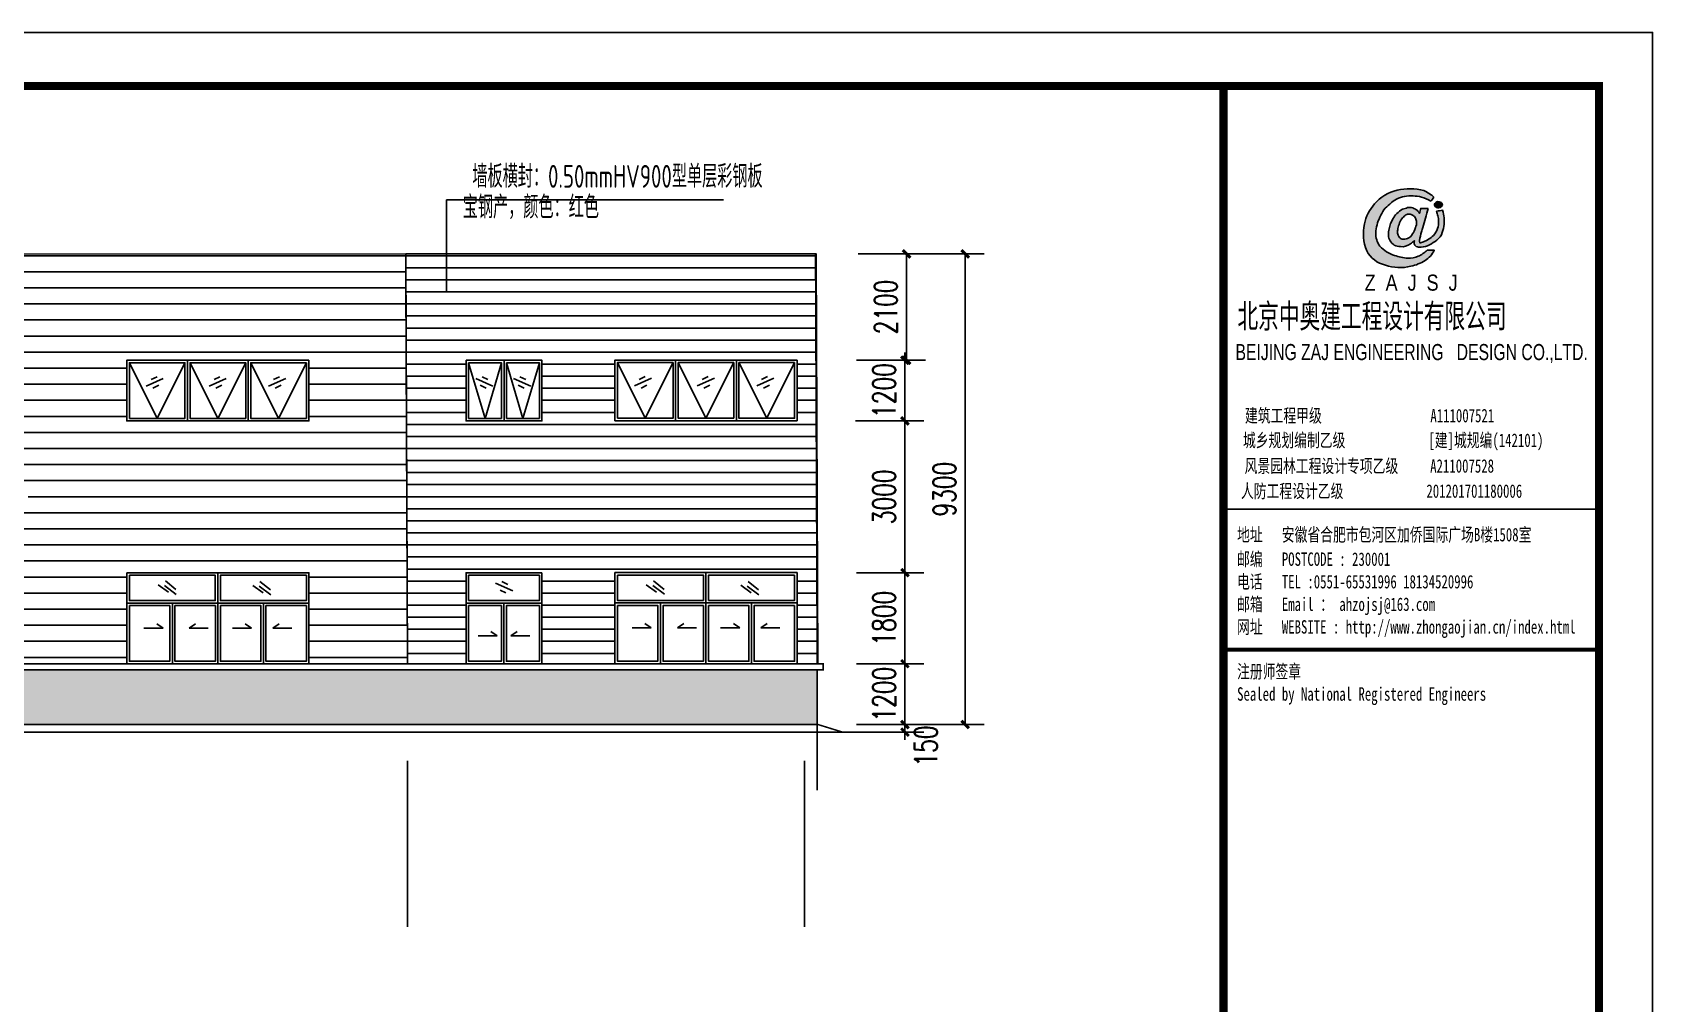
# Model space of a CAD drawing. Extents: x 177291 to 1288761, y 177638 to 322898.
# Drawn here: x 652768 to 684804, y 295735 to 314928 of the extents above; entities that cross this region are included whole.
import ezdxf
from ezdxf.enums import TextEntityAlignment as Align

# ---------------------------------------------------------------- set-up
doc = ezdxf.new("R2010")
doc.units = 0
doc.header["$LTSCALE"] = 1000
for name, color, linetype in [('AXIS', 3, 'Continuous'), ('PUB_DIM', 3, 'Continuous'), ('PUB_TEXT', 7, 'Continuous'), ('PUB_TITLE', 4, 'Continuous'), ('图签', 3, 'Continuous')]:
    doc.layers.add(name, color=color, linetype=linetype)
doc.styles.add('_gyy_title_Arial', font='arial.ttf', dxfattribs={"width": 0.7})
doc.styles.add('_gyy_title_ST', font='', dxfattribs={"width": 0.8})
doc.styles.add('_TCH_DIM_T3', font='SIMPLEX', dxfattribs={"width": 0.705882, "bigfont": 'GBCBIG'})
doc.styles.add('C', font='tssdeng.shx', dxfattribs={"height": 3, "bigfont": 'tssdchn.shx'})
doc.styles.add('HZ', font='txt.shx', dxfattribs={"width": 0.8, "bigfont": '000hztxt.shx'})
doc.styles.get('_gyy_title_ST').set_extended_font_data('SimSun')
doc.dimstyles.new('_TCH_ARCH&&150', dxfattribs={"dimtxt": 446.25, "dimasz": 150, "dimexe": 375, "dimexo": 450, "dimgap": 189.375, "dimtad": 1, "dimdec": 0, "dimzin": 0, "dimdsep": 46, "dimtxsty": '_TCH_DIM_T3', "dimblk": 'ARCHTICK', "dimcen": 0.09, "dimclrd": 3, "dimclre": 3, "dimclrt": 7, "dimazin": 2, "dimtfac": 1, "dimtdec": 0, "dimtix": 1, "dimtmove": 2, "dimatfit": 3, "dimfxl": 1, "dimtolj": 1, "dimtzin": 0, "dimarcsym": 0})

# ---------------------------------------------------------------- blocks, each defined once
blk = doc.blocks.new('dd')
at = {"layer": '图签'}
h = blk.add_hatch(color=5, dxfattribs=at)
h.set_gradient(color1=(0, 0, 255), color2=(36, 36, 255), one_color=1, tint=0.57)
h.paths.add_polyline_path([(452, 1270, -0.093206), (531, 1562, -0.136321), (716, 1807, -0.161039), (988, 1948, -0.108591), (1307, 1935, -0.049497), (1479, 1861, 0.062627), (1539, 1932, 0.094388), (1351, 2056, 0.136326), (854, 2062, 0.161722), (430, 1810, 0.133661), (243, 1435, 0.158414), (286, 937, 0.22517), (632, 669, 0.138663), (1107, 646, 0.074676), (1375, 753, 0.125344), (1543, 944, 0.006312), (1413, 948, -0.090385), (1244, 833, -0.096745), (1053, 797, -0.073845), (803, 850, -0.140868), (530, 1020, -0.160753)])
h = blk.add_hatch(color=1, dxfattribs=at)
h.set_gradient(color1=(255, 0, 0), color2=(255, 0, 0), tint=0.57)
h.paths.add_polyline_path([(1557, 1818, 0.386553), (1564, 1757, 0.170676), (1604, 1736, 0.082224), (1657, 1743, 0.087509), (1686, 1766, 0.264235), (1694, 1804, 0.244333), (1636, 1850, 0.30271)])
h = blk.add_hatch(color=5, dxfattribs=at)
h.set_gradient(color1=(0, 0, 255), color2=(36, 36, 255), one_color=1, tint=0.57)
h.paths.add_polyline_path([(1306, 1289, 0.011169), (1334, 1370, 0.005807), (1431, 1724, 0.01105), (1292, 1724, 0.016796), (1267, 1634, 0.125943), (1203, 1704, 0.083806), (1120, 1739, 0.082879), (1047, 1739, -0.008503), (952, 1710, 0.060057), (844, 1628, 0.086078), (774, 1532, 0.099424), (705, 1347, 0.12153), (690, 1225, 0.102644), (719, 1122, 0.056648), (797, 1042, 0.092914), (913, 1013, 0.194578), (1098, 1064, -0.002562), (1175, 1122, 0.064354), (1167, 1068, 0.172385), (1207, 1017, 0.105458), (1300, 1002, 0.086567), (1454, 1046, 0.047674), (1592, 1136, 0.166359), (1692, 1274, 0.096748), (1728, 1431, 0.03151), (1728, 1548, 0.041815), (1700, 1691, 0.007654), (1588, 1673, -0.009919), (1610, 1585, -0.068269), (1624, 1482, -0.105336), (1605, 1352, -0.14652), (1528, 1223, -0.070486), (1434, 1151, -0.077937), (1341, 1103, -0.127098), (1272, 1084, -0.114215), (1267, 1129, -0.007609)])
h.paths.add_polyline_path([(865, 1245, -0.099994), (863, 1328, -0.050974), (888, 1427, -0.120527), (938, 1529, -0.043888), (1002, 1595, -0.08446), (1063, 1619, -0.147309), (1127, 1607, -0.037474), (1177, 1572, -0.06931), (1209, 1507, -0.067662), (1213, 1431, -0.02676), (1211, 1413, 0.017209), (1183, 1329, -0.048815), (1120, 1223, -0.139096), (1046, 1163, -0.097991), (944, 1153, -0.085394), (909, 1169, -0.149141)], flags=16)
blk.add_lwpolyline([(1539, 1932, 0.094388), (1351, 2056, 0.136326), (854, 2062, 0.161722), (430, 1810, 0.133661), (243, 1435, 0.158414), (286, 937, 0.22517), (632, 669, 0.138663), (1107, 646, 0.074676), (1375, 753, 0.125344), (1543, 944, 0.006312), (1413, 948, -0.090385), (1244, 833, -0.096745), (1053, 797, -0.073845), (803, 850, -0.140868), (530, 1020, -0.160753), (452, 1270, -0.093206), (531, 1562, -0.136321), (716, 1807, -0.161039), (988, 1948, -0.108591), (1307, 1935, -0.049497), (1479, 1861, 0.062627)], format="xyb", close=True, dxfattribs=at)
for points in [[(1694, 1804, 0.243958), (1636, 1850, 0.303117), (1557, 1818, 0.386553), (1564, 1757, 0.170676), (1604, 1736, 0.082224), (1657, 1743, 0.087509), (1686, 1766, 0.264235), (1694, 1804, -7.823139)], [(1431, 1724, 0.011041), (1292, 1724, 0.016796), (1267, 1634, 0.125943), (1203, 1704, 0.083806), (1120, 1739, 0.082879), (1047, 1739, -0.008503), (952, 1710, 0.060057), (844, 1628, 0.086078), (774, 1532, 0.099424), (705, 1347, 0.12153), (690, 1225, 0.102644), (719, 1122, 0.056648), (797, 1042, 0.092914), (913, 1013, 0.194578), (1098, 1064, -0.002562), (1175, 1122, 0.064354), (1167, 1068, 0.172385), (1207, 1017, 0.105458), (1300, 1002, 0.086567), (1454, 1046, 0.047674), (1592, 1136, 0.166359), (1692, 1274, 0.096748), (1728, 1431, 0.03151), (1728, 1548, 0.041815), (1700, 1691, 0.007654), (1588, 1673, -0.009919), (1610, 1585, -0.068269), (1624, 1482, -0.105336), (1605, 1352, -0.14652), (1528, 1223, -0.070486), (1434, 1151, -0.077937), (1341, 1103, -0.127098), (1272, 1084, -0.114215), (1267, 1129, -0.007609), (1306, 1289, 0.011169), (1334, 1370, 0.005782), (1430, 1722, 0.069025)], [(1213, 1431, 0.067662), (1209, 1507, 0.06931), (1177, 1572, 0.037474), (1127, 1607, 0.147309), (1063, 1619, 0.08446), (1002, 1595, 0.043888), (938, 1529, 0.120527), (888, 1427, 0.050974), (863, 1328, 0.099994), (865, 1245, 0.149141), (909, 1169, 0.085394), (944, 1153, 0.097991), (1046, 1163, 0.139096), (1120, 1223, 0.048815), (1183, 1329, -0.017209), (1211, 1413, 0.02676), (1213, 1431, 0.441273)]]:
    blk.add_lwpolyline(points, format="xyb", dxfattribs=at)
at = {"insert": (246, 492), "char_height": 300, "width": 8000, "attachment_point": 1, "style": 'HZ'}
blk.add_mtext('{\\fArial|b0|i0|c0|p32;Z  A  J  S  J}', dxfattribs=at)
blk = doc.blocks.new('_ArchTick')
at = {"color": 0, "linetype": 'ByBlock', "const_width": 0.4}
blk.add_lwpolyline([(-0.5, -0.5), (0.5, 0.5)], dxfattribs=at)
blk = doc.blocks.new('*D487')
at = {"layer": 'Defpoints', "color": 0, "transparency": 16777216}
for p in [(668613, 302451), (670021, 302451), (668613, 301251)]:
    blk.add_point(p, dxfattribs=at)
at = {"layer": 'PUB_DIM', "color": 3, "lineweight": -2, "transparency": 16777216}
for p, q in [((669063, 302451), (670396, 302451)), ((670021, 302451), (670021, 302601)), ((670021, 301251), (670021, 302451)), ((669063, 301251), (670396, 301251)), ((670021, 301251), (670021, 301101))]:
    blk.add_line(p, q, dxfattribs=at)
at = {"layer": 'PUB_DIM', "color": 3, "lineweight": -2, "transparency": 16777216, "xscale": 150, "yscale": 150, "zscale": 150}
for p, rotation in [((670021, 302451), 270), ((670021, 301251), 90)]:
    blk.add_blockref('_ArchTick', p, dxfattribs=dict(at, rotation=rotation))
at = {"layer": 'PUB_DIM', "color": 7, "transparency": 16777216, "insert": (669609, 301851), "char_height": 446.2, "attachment_point": 5, "rotation": 90, "style": '_TCH_DIM_T3'}
blk.add_mtext('\\A1;1200', dxfattribs=at)
blk = doc.blocks.new('*D488')
at = {"layer": 'Defpoints', "color": 0, "transparency": 16777216}
for p in [(668613, 304251), (670021, 304251), (668613, 302451)]:
    blk.add_point(p, dxfattribs=at)
at = {"layer": 'PUB_DIM', "color": 3, "lineweight": -2, "transparency": 16777216}
for p, q in [((669063, 304251), (670396, 304251)), ((670021, 302451), (670021, 304251)), ((669063, 302451), (670396, 302451))]:
    blk.add_line(p, q, dxfattribs=at)
at = {"layer": 'PUB_DIM', "color": 3, "lineweight": -2, "transparency": 16777216, "xscale": 150, "yscale": 150, "zscale": 150}
for p, rotation in [((670021, 304251), 90), ((670021, 302451), 270)]:
    blk.add_blockref('_ArchTick', p, dxfattribs=dict(at, rotation=rotation))
at = {"layer": 'PUB_DIM', "color": 7, "transparency": 16777216, "insert": (669609, 303351), "char_height": 446.2, "attachment_point": 5, "rotation": 90, "style": '_TCH_DIM_T3'}
blk.add_mtext('\\A1;1800', dxfattribs=at)
blk = doc.blocks.new('*D489')
at = {"layer": 'Defpoints', "color": 0, "transparency": 16777216}
for p in [(668596, 307251, -4), (670021, 307251), (668613, 304251)]:
    blk.add_point(p, dxfattribs=at)
at = {"layer": 'PUB_DIM', "color": 3, "lineweight": -2, "transparency": 16777216}
for p, q in [((669046, 307251), (670396, 307251)), ((670021, 304251), (670021, 307251)), ((669063, 304251), (670396, 304251))]:
    blk.add_line(p, q, dxfattribs=at)
at = {"layer": 'PUB_DIM', "color": 3, "lineweight": -2, "transparency": 16777216, "xscale": 150, "yscale": 150, "zscale": 150}
for p, rotation in [((670021, 307251), 90), ((670021, 304251), 270)]:
    blk.add_blockref('_ArchTick', p, dxfattribs=dict(at, rotation=rotation))
at = {"layer": 'PUB_DIM', "color": 7, "transparency": 16777216, "insert": (669609, 305751), "char_height": 446.2, "attachment_point": 5, "rotation": 90, "style": '_TCH_DIM_T3'}
blk.add_mtext('\\A1;3000', dxfattribs=at)
blk = doc.blocks.new('*D490')
at = {"layer": 'Defpoints', "color": 0, "transparency": 16777216}
for p in [(668613, 308451), (670021, 308451), (668596, 307251, -4)]:
    blk.add_point(p, dxfattribs=at)
at = {"layer": 'PUB_DIM', "color": 3, "lineweight": -2, "transparency": 16777216}
for p, q in [((670021, 308451), (670021, 308601)), ((669063, 308451), (670396, 308451)), ((670021, 307251), (670021, 308451)), ((669046, 307251), (670396, 307251)), ((670021, 307251), (670021, 307101))]:
    blk.add_line(p, q, dxfattribs=at)
at = {"layer": 'PUB_DIM', "color": 3, "lineweight": -2, "transparency": 16777216, "xscale": 150, "yscale": 150, "zscale": 150}
for p, rotation in [((670021, 308451), 270), ((670021, 307251), 90)]:
    blk.add_blockref('_ArchTick', p, dxfattribs=dict(at, rotation=rotation))
at = {"layer": 'PUB_DIM', "color": 7, "transparency": 16777216, "insert": (669609, 307851), "char_height": 446.2, "attachment_point": 5, "rotation": 90, "style": '_TCH_DIM_T3'}
blk.add_mtext('\\A1;1200', dxfattribs=at)
blk = doc.blocks.new('*D491')
at = {"layer": 'Defpoints', "color": 0, "transparency": 16777216}
for p in [(668646, 310551), (670054, 310551), (668613, 308451)]:
    blk.add_point(p, dxfattribs=at)
at = {"layer": 'PUB_DIM', "color": 3, "lineweight": -2, "transparency": 16777216}
for p, q in [((669096, 310551), (670429, 310551)), ((670054, 308451), (670054, 310551)), ((669063, 308451), (670429, 308451))]:
    blk.add_line(p, q, dxfattribs=at)
at = {"layer": 'PUB_DIM', "color": 3, "lineweight": -2, "transparency": 16777216, "xscale": 150, "yscale": 150, "zscale": 150}
for p, rotation in [((670054, 310551), 90), ((670054, 308451), 270)]:
    blk.add_blockref('_ArchTick', p, dxfattribs=dict(at, rotation=rotation))
at = {"layer": 'PUB_DIM', "color": 7, "transparency": 16777216, "insert": (669642, 309501), "char_height": 446.2, "attachment_point": 5, "rotation": 90, "style": '_TCH_DIM_T3'}
blk.add_mtext('\\A1;2100', dxfattribs=at)
blk = doc.blocks.new('*D492')
at = {"layer": 'Defpoints', "color": 0, "transparency": 16777216}
for p in [(668646, 310551), (668613, 301251), (671213, 301251)]:
    blk.add_point(p, dxfattribs=at)
at = {"layer": 'PUB_DIM', "color": 3, "lineweight": -2, "transparency": 16777216}
for p, q in [((669096, 310551), (671588, 310551)), ((671213, 310551), (671213, 301251)), ((669063, 301251), (671588, 301251))]:
    blk.add_line(p, q, dxfattribs=at)
at = {"layer": 'PUB_DIM', "color": 3, "lineweight": -2, "transparency": 16777216, "xscale": 150, "yscale": 150, "zscale": 150}
for p, rotation in [((671213, 310551), 90), ((671213, 301251), 270)]:
    blk.add_blockref('_ArchTick', p, dxfattribs=dict(at, rotation=rotation))
at = {"layer": 'PUB_DIM', "color": 7, "transparency": 16777216, "insert": (670801, 305901), "char_height": 446.2, "attachment_point": 5, "rotation": 90, "style": '_TCH_DIM_T3'}
blk.add_mtext('\\A1;9300', dxfattribs=at)
blk = doc.blocks.new('*D402')
at = {"layer": 'Defpoints', "color": 0, "transparency": 16777216}
for p in [(668613, 301251), (668613, 301100), (670021, 301100)]:
    blk.add_point(p, dxfattribs=at)
at = {"layer": 'PUB_DIM', "color": 3, "lineweight": -2, "transparency": 16777216}
for p, q in [((669063, 301251), (670396, 301251)), ((670021, 301251), (670021, 301401)), ((670021, 301251), (670021, 301100)), ((669063, 301100), (670396, 301100)), ((670021, 301100), (670021, 300950))]:
    blk.add_line(p, q, dxfattribs=at)
at = {"layer": 'PUB_DIM', "color": 3, "lineweight": -2, "transparency": 16777216, "xscale": 150, "yscale": 150, "zscale": 150}
for p, rotation in [((670021, 301251), 270), ((670021, 301100), 90)]:
    blk.add_blockref('_ArchTick', p, dxfattribs=dict(at, rotation=rotation))
at = {"layer": 'PUB_DIM', "color": 7, "transparency": 16777216, "insert": (670434, 300827), "char_height": 446.2, "attachment_point": 5, "rotation": 90, "style": '_TCH_DIM_T3'}
blk.add_mtext('\\A1;150', dxfattribs=at)

msp = doc.modelspace()

# ---------------------------------------------------------------- hatches: boundary and pattern name
at = {"true_color": 0xc7c8ca}
h = msp.add_hatch(dxfattribs=at)
h.set_pattern_fill('ANSI31', color=9, scale=200, angle=315)
h.set_pattern_definition([(0, (0, 0), (9e-14, 317.5), [])])
h.paths.add_polyline_path([(660151.98, 310550.58), (607665.65, 310550.58), (607698.94, 302450.66), (609635.26, 302450.66), (609635.26, 304250.66), (613235.29, 304250.66), (613235.29, 302450.66), (617135.26, 302450.66), (617135.26, 304250.66), (620735.29, 304250.66), (620735.29, 302450.66), (624335.28, 302450.66), (624335.28, 305450.66), (628535.28, 305450.66), (628535.28, 302450.66), (632135.27, 302450.66), (632135.27, 304250.66), (635735.3, 304250.66), (635735.3, 302450.66), (639635.27, 302450.66), (639635.27, 304250.66), (643235.3, 304250.66), (643235.3, 302450.66), (646835.28, 302450.66), (646835.28, 305450.66), (651035.28, 305450.66), (651035.28, 302450.66), (654635.26, 302450.66), (654635.26, 304250.66), (658235.29, 304250.66), (658235.29, 302450.66), (660185.27, 302450.66)])
h.paths.add_polyline_path([(635735.31, 307250.66), (632135.31, 307250.66), (632135.31, 308450.66), (635735.31, 308450.66)], flags=16)
h.paths.add_polyline_path([(635685.67, 307300.69), (634585.62, 307300.65), (634585.61, 308400.65), (635685.67, 308400.69)], flags=0)
h.paths.add_polyline_path([(639635.31, 308450.66), (643235.31, 308450.66), (643235.31, 307250.66), (639635.31, 307250.66)], flags=16)
h.paths.add_polyline_path([(639685.25, 307300.66), (639685.25, 308400.65), (640785.31, 308400.65), (640785.31, 307300.66)], flags=0)
h.paths.add_polyline_path([(634485.31, 307300.66), (633385.31, 307300.66), (633385.31, 308400.65), (634485.31, 308400.65)], flags=0)
h.paths.add_polyline_path([(640885.31, 307300.66), (640885.31, 308400.65), (641985.31, 308400.65), (641985.31, 307300.66)], flags=0)
h.paths.add_polyline_path([(633285.31, 307300.66), (632185.25, 307300.66), (632185.25, 308400.65), (633285.31, 308400.65)], flags=0)
h.paths.add_polyline_path([(642085.62, 307300.65), (642085.61, 308400.65), (643185.67, 308400.69), (643185.67, 307300.69)], flags=0)
h.paths.add_polyline_path([(629291.37, 306650.66), (628691.37, 306050.66), (629291.37, 306050.66), (630185.28, 306050.66), (630185.28, 305750.66), (622685.28, 305750.66), (622685.28, 306050.66), (628691.37, 306050.66), (628091.37, 306650.66)], flags=16)
h.paths.add_polyline_path([(645185.28, 306050.66), (651197.91, 306050.66), (650597.91, 306650.66), (651797.91, 306650.66), (651197.91, 306050.66), (651797.91, 306050.66), (652685.28, 306050.66), (652685.28, 305750.66), (645185.28, 305750.66)], flags=16)
h.paths.add_polyline_path([(628235.31, 307250.66), (624635.31, 307250.66), (624635.31, 308450.66), (628235.31, 308450.66)], flags=16)
h.paths.add_polyline_path([(628185.67, 307300.69), (627085.62, 307300.65), (627085.61, 308400.65), (628185.67, 308400.69)], flags=0)
h.paths.add_polyline_path([(647135.31, 308450.66), (650735.31, 308450.66), (650735.31, 307250.66), (647135.31, 307250.66)], flags=16)
h.paths.add_polyline_path([(647185.25, 307300.66), (647185.25, 308400.65), (648285.31, 308400.65), (648285.31, 307300.66)], flags=0)
h.paths.add_polyline_path([(626985.31, 307300.66), (625885.31, 307300.66), (625885.31, 308400.65), (626985.31, 308400.65)], flags=0)
h.paths.add_polyline_path([(648385.31, 307300.66), (648385.31, 308400.65), (649485.31, 308400.65), (649485.31, 307300.66)], flags=0)
h.paths.add_polyline_path([(625785.31, 307300.66), (624685.25, 307300.66), (624685.25, 308400.65), (625785.31, 308400.65)], flags=0)
h.paths.add_polyline_path([(649585.62, 307300.65), (649585.61, 308400.65), (650685.67, 308400.69), (650685.67, 307300.69)], flags=0)
h.paths.add_polyline_path([(620735.31, 307250.66), (617135.31, 307250.66), (617135.31, 308450.66), (620735.31, 308450.66)], flags=16)
h.paths.add_polyline_path([(620685.67, 307300.69), (619585.62, 307300.65), (619585.61, 308400.65), (620685.67, 308400.69)], flags=0)
h.paths.add_polyline_path([(654635.31, 308450.66), (658235.31, 308450.66), (658235.31, 307250.66), (654635.31, 307250.66)], flags=16)
h.paths.add_polyline_path([(654685.25, 307300.66), (654685.25, 308400.65), (655785.31, 308400.65), (655785.31, 307300.66)], flags=0)
h.paths.add_polyline_path([(619485.31, 307300.66), (618385.31, 307300.66), (618385.31, 308400.65), (619485.31, 308400.65)], flags=0)
h.paths.add_polyline_path([(655885.31, 307300.66), (655885.31, 308400.65), (656985.31, 308400.65), (656985.31, 307300.66)], flags=0)
h.paths.add_polyline_path([(618285.31, 307300.66), (617185.25, 307300.66), (617185.25, 308400.65), (618285.31, 308400.65)], flags=0)
h.paths.add_polyline_path([(657085.62, 307300.65), (657085.61, 308400.65), (658185.67, 308400.69), (658185.67, 307300.69)], flags=0)
h.paths.add_polyline_path([(613235.31, 307250.66), (609635.31, 307250.66), (609635.31, 308450.66), (613235.31, 308450.66)], flags=16)
h.paths.add_polyline_path([(613185.67, 307300.69), (612085.62, 307300.65), (612085.61, 308400.65), (613185.67, 308400.69)], flags=0)
h.paths.add_polyline_path([(611985.31, 307300.66), (610885.31, 307300.66), (610885.31, 308400.65), (611985.31, 308400.65)], flags=0)
h.paths.add_polyline_path([(610785.31, 307300.66), (609685.25, 307300.66), (609685.25, 308400.65), (610785.31, 308400.65)], flags=0)
h.paths.add_polyline_path([(651839.16, 306711.91), (653816.66, 306711.91), (653816.66, 307604.41), (651839.16, 307604.41)], flags=24)
h.paths.add_polyline_path([(629332.62, 306711.91), (631310.12, 306711.91), (631310.12, 307604.41), (629332.62, 307604.41)], flags=24)
h = msp.add_hatch()
h.set_pattern_fill('ANSI31', color=1, scale=150, angle=315)
h.set_pattern_definition([(0, (0, 0), (7e-14, 238.125), [])])
h.paths.add_polyline_path([(668251.99, 310550.58), (660151.98, 310550.58), (660185.27, 302507.05), (661342.27, 302507.05), (661342.27, 304250.66), (662842.32, 304250.66), (662842.32, 302507.05), (664287.02, 302507.05), (664287.02, 304252.4), (667887.05, 304252.4), (667887.05, 302507.05), (668285.05, 302507.05)])
h.paths.add_polyline_path([(664287.07, 307252.4), (664287.07, 308452.4), (667887.07, 308452.4), (667887.07, 307252.4)], flags=16)
h.paths.add_polyline_path([(664337, 307302.43), (664337.01, 308402.43), (665536.77, 308402.39), (665536.76, 307302.39)], flags=0)
h.paths.add_polyline_path([(665637.07, 307302.4), (665637.07, 308402.39), (666537.07, 308402.39), (666537.07, 307302.4)], flags=0)
h.paths.add_polyline_path([(661344.1, 307250.66), (661344.1, 308450.66), (662842.32, 308450.66), (662842.32, 307250.66)], flags=16)
h.paths.add_polyline_path([(662791.99, 307300.64), (662142.84, 307300.68), (662142.85, 308400.68), (662792, 308400.64)], flags=0)
h.paths.add_polyline_path([(666637.07, 307302.4), (666637.07, 308402.39), (667837.43, 308402.39), (667837.43, 307302.4)], flags=0)
h.paths.add_polyline_path([(662042.88, 307300.65), (661393.73, 307300.69), (661393.74, 308400.69), (662042.89, 308400.65)], flags=0)
h = msp.add_hatch(dxfattribs=at)
h.set_pattern_fill('AR-B816', color=9, scale=150)
h.set_pattern_definition([(0, (241349.55, 220384.94), (0, 181.9656), []), (90, (241349.55, 220384.94), (-181.9656, 181.9656), [181.9656, -181.9656])])
h.paths.add_polyline_path([(624335.28, 302330.66), (607698.94, 302330.66), (607698.94, 301250.66), (624335.28, 301250.66)])
h.paths.add_polyline_path([(646835.28, 302330.66), (628535.28, 302330.66), (628535.28, 301250.66), (646835.28, 301250.66)])
h.paths.add_polyline_path([(660185.28, 302330.66), (651035.28, 302330.66), (651035.28, 301250.66), (660185.28, 301250.66)])
h.paths.add_polyline_path([(668300.17, 302330.66), (660185.28, 302330.66), (660185.28, 301250.66), (668300.17, 301250.66)])

# ---------------------------------------------------------------- linework, layer by layer
for p, q in [((660185.32, 302450.66), (660151.97, 310050.58)), ((655835.31, 308450.66), (655835.31, 307250.66)), ((657035.3, 308450.66), (657035.31, 307250.66)), ((662093.21, 308450.66), (662093.19, 307250.66)), ((665487.07, 308452.4), (665487.07, 307252.4)), ((666687.05, 308452.4), (666687.07, 307252.4)), ((655356.9, 308091.53), (655018.59, 307938.92)), ((655232.28, 308123.57), (655114.61, 308066.51)), ((655268.47, 307955.67), (655150.81, 307898.61)), ((656601.61, 308091.53), (656263.3, 307938.92)), ((656476.99, 308123.57), (656359.32, 308066.51)), ((656513.19, 307955.67), (656395.52, 307898.61)), ((657776.59, 308091.54), (657438.27, 307938.93)), ((657651.96, 308123.59), (657534.3, 308066.53)), ((657688.16, 307955.69), (657570.5, 307898.63)), ((661534.3, 308091.54), (661872.61, 307938.93)), ((661622.72, 307955.69), (661740.39, 307898.63)), ((661658.92, 308123.59), (661776.59, 308066.53)), ((662283.41, 308091.53), (662621.72, 307938.92)), ((662371.83, 307955.68), (662489.5, 307898.62)), ((662408.03, 308123.58), (662525.7, 308066.52)), ((665008.66, 308093.27), (664670.35, 307940.66)), ((664884.03, 308125.31), (664766.37, 308068.25)), ((664920.23, 307957.41), (664802.57, 307900.35)), ((666253.37, 308093.27), (665915.06, 307940.66)), ((666128.74, 308125.31), (666011.08, 308068.25)), ((666164.94, 307957.41), (666047.28, 307900.35)), ((667428.34, 308093.28), (667090.03, 307940.67)), ((667303.72, 308125.33), (667186.05, 308068.27)), ((667339.92, 307957.43), (667222.25, 307900.37)), ((658235.31, 307250.66), (654635.25, 307250.66)), ((661344.1, 307250.66), (662844.13, 307250.66)), ((667887.07, 307252.4), (664287.01, 307252.4)), ((655397.11, 304087.37), (655605.94, 303919.79)), ((656435.3, 304250.66), (656435.28, 302450.66)), ((657266.43, 304077.22), (657475.26, 303909.63)), ((661926.17, 304042.95), (662264.48, 303890.34)), ((662050.8, 304075), (662168.46, 304017.94)), ((662842.29, 302450.66), (662842.29, 304250.66)), ((662842.32, 304250.66), (662842.32, 302450.66)), ((665048.87, 304089.11), (665257.7, 303921.52)), ((666087.05, 304252.4), (666087.04, 302452.4)), ((666918.19, 304078.96), (667127.01, 303911.37)), ((655254.41, 304010.22), (655459.76, 303864.13)), ((655383.19, 303996.3), (655612.9, 303822.4)), ((657123.73, 304000.07), (657329.08, 303853.98)), ((657252.51, 303986.15), (657482.22, 303812.25)), ((662014.6, 303907.1), (662132.26, 303850.04)), ((664906.17, 304011.96), (665111.52, 303865.87)), ((665034.95, 303998.04), (665264.66, 303824.14)), ((666775.49, 304001.81), (666980.83, 303855.72)), ((666904.26, 303987.89), (667133.98, 303813.99)), ((654635.26, 303650.66), (658235.35, 303650.66)), ((655535.29, 303650.67), (655535.27, 302450.68)), ((657335.29, 303650.66), (657335.29, 302450.66)), ((661342.27, 303650.66), (662842.29, 303650.66)), ((662092.37, 303650.85), (662092.08, 302450.85)), ((664287.02, 303652.4), (667887.11, 303652.4)), ((665187.05, 303652.41), (665187.03, 302452.42)), ((666987.05, 303652.4), (666987.05, 302452.4)), ((654974.27, 303157.77), (655350.96, 303157.77)), ((655350.96, 303157.77), (655226.12, 303242.21)), ((655869.35, 303157.76), (655994.18, 303242.2)), ((656246.04, 303157.76), (655869.35, 303157.76)), ((656724.54, 303157.75), (657101.23, 303157.75)), ((657101.23, 303157.75), (656976.39, 303242.2)), ((657519.62, 303157.75), (657644.45, 303242.2)), ((657896.31, 303157.75), (657519.62, 303157.75)), ((661958.21, 303006.18), (661833.39, 303090.65)), ((662226.28, 303006.11), (662351.14, 303090.52)), ((664626.02, 303159.51), (665002.71, 303159.51)), ((665002.71, 303159.51), (664877.88, 303243.95)), ((665521.1, 303159.5), (665645.94, 303243.94)), ((665897.79, 303159.5), (665521.1, 303159.5)), ((666376.3, 303159.49), (666752.99, 303159.49)), ((666752.99, 303159.49), (666628.15, 303243.94)), ((667171.37, 303159.49), (667296.21, 303243.94)), ((667548.07, 303159.49), (667171.37, 303159.49)), ((661581.51, 303006.27), (661958.21, 303006.18)), ((662602.97, 303006.02), (662226.28, 303006.11)), ((607698.94, 301250.66), (668300.17, 301250.66)), ((668300.17, 301250.66), (607698.94, 301250.66)), ((607698.94, 301250.66), (668300.17, 301250.66)), ((607698.94, 301250.66), (668300.17, 301250.66)), ((668285.28, 301250.66), (668285.28, 299950.66))]:
    msp.add_line(p, q)
at = {"color": 3}
for p, q in [((655235.28, 307300.66), (654685.25, 308400.65)), ((655785.31, 308400.65), (655235.28, 307300.66)), ((656435.31, 307300.66), (655885.31, 308400.65)), ((656985.31, 308400.65), (656435.31, 307300.66)), ((657635.65, 307300.67), (657085.61, 308400.65)), ((658185.67, 308400.69), (657635.65, 307300.67)), ((661393.74, 308400.69), (661718.31, 307300.67)), ((661718.31, 307300.67), (662042.89, 308400.65)), ((662142.85, 308400.68), (662467.42, 307300.66)), ((662467.42, 307300.66), (662792, 308400.64)), ((664887.04, 307302.4), (664337.01, 308402.39)), ((665437.07, 308402.39), (664887.04, 307302.4)), ((666087.07, 307302.4), (665537.07, 308402.39)), ((666637.07, 308402.39), (666087.07, 307302.4)), ((667287.41, 307302.41), (666737.37, 308402.39)), ((667837.43, 308402.43), (667287.41, 307302.41))]:
    msp.add_line(p, q, dxfattribs=at)
at = {"const_width": 30}
for points in [[(607665.65, 310550.58), (668266.88, 310550.58)], [(668251.99, 310550.61), (668285.28, 302450.66), (668405.28, 302450.66), (668405.28, 302330.66), (668285.28, 302330.66), (668285.28, 301250.66)], [(668300.17, 302450.66), (651035.28, 302450.66)], [(651035.28, 302330.66), (668300.17, 302330.66)], [(668300.17, 301250.66), (607698.94, 301250.66)], [(668300.17, 301250.66), (668785.28, 301100.66)], [(605666.51, 301100.66), (669342.62, 301100.66)]]:
    msp.add_lwpolyline(points, dxfattribs=at)
for points in [[(660151.98, 310550.58), (668266.88, 310550.58), (668300.17, 302450.29), (660185.27, 302450.29)], [(658235.31, 308450.66), (654635.31, 308450.66), (654635.31, 307250.66), (658235.31, 307250.66)], [(661344.1, 308450.66), (662842.32, 308450.66), (662842.32, 307250.66), (661344.1, 307250.66)], [(667887.07, 308452.4), (664287.07, 308452.4), (664287.07, 307252.4), (667887.07, 307252.4)], [(654635.26, 304250.66), (658235.29, 304250.66), (658235.29, 302450.66), (654635.26, 302450.66)], [(654684.91, 304200.69), (656384.98, 304200.65), (656384.97, 303700.65), (654684.9, 303700.69)], [(658185.68, 304200.66), (656485.61, 304200.65), (656485.61, 303700.65), (658185.68, 303700.66)], [(661392.21, 303700.66), (662792.29, 303700.66), (662792.28, 304200.65), (661392.21, 304200.65)], [(664287.02, 304252.4), (667887.05, 304252.4), (667887.05, 302452.4), (664287.02, 302452.4)], [(664336.67, 304202.43), (666036.74, 304202.39), (666036.73, 303702.39), (664336.66, 303702.43)], [(667837.44, 304202.4), (666137.37, 304202.39), (666137.37, 303702.39), (667837.44, 303702.4)], [(654685.23, 303600.69), (655485.29, 303600.68), (655485.27, 302500.68), (654685.21, 302500.69)], [(656385.3, 303600.66), (655585.29, 303600.67), (655585.27, 302500.68), (656385.28, 302500.66)], [(656485.28, 303600.66), (657285.29, 303600.66), (657285.29, 302500.66), (656485.28, 302500.66)], [(658185.35, 303600.66), (657385.29, 303600.66), (657385.29, 302500.66), (658185.35, 302500.66)], [(661392.32, 303601.02), (662042.39, 303600.86), (662042.12, 302500.86), (661392.05, 302501.02)], [(662792.4, 303600.68), (662142.33, 303600.84), (662142.06, 302500.84), (662792.12, 302500.68)], [(664336.99, 303602.43), (665137.05, 303602.41), (665137.03, 302502.42), (664336.97, 302502.43)], [(666037.06, 303602.4), (665237.05, 303602.41), (665237.03, 302502.41), (666037.04, 302502.4)], [(666137.04, 303602.4), (666937.05, 303602.4), (666937.05, 302502.4), (666137.04, 302502.4)], [(667837.11, 303602.4), (667037.05, 303602.4), (667037.05, 302502.4), (667837.11, 302502.4)]]:
    msp.add_lwpolyline(points, close=True)
at = {"color": 3}
for points in [[(654685.25, 307300.66), (655785.31, 307300.66), (655785.31, 308400.65), (654685.25, 308400.65)], [(656985.31, 307300.66), (655885.31, 307300.66), (655885.31, 308400.65), (656985.31, 308400.65)], [(658185.67, 308400.69), (657085.61, 308400.65), (657085.62, 307300.65), (658185.67, 307300.69)], [(661393.74, 308400.69), (662042.89, 308400.65), (662042.88, 307300.65), (661393.73, 307300.69)], [(662142.85, 308400.68), (662792, 308400.64), (662791.99, 307300.64), (662142.84, 307300.68)], [(664337.01, 307302.4), (665437.07, 307302.4), (665437.07, 308402.39), (664337.01, 308402.39)], [(666637.07, 307302.4), (665537.07, 307302.4), (665537.07, 308402.39), (666637.07, 308402.39)], [(667837.43, 308402.43), (666737.37, 308402.39), (666737.38, 307302.39), (667837.43, 307302.43)]]:
    msp.add_lwpolyline(points, close=True, dxfattribs=at)
msp.add_lwpolyline([(662842.29, 302450.66), (661342.27, 302450.66), (661342.27, 304250.66), (662842.29, 304250.66)])
at = {"layer": 'AXIS', "linetype": 'ByBlock'}
for q in [(660954.77, 309791.44), (666433.05, 311622.71)]:
    msp.add_line((660954.77, 311622.71), q, dxfattribs=at)
at = {"layer": 'AXIS'}
for p, q in [((660185.28, 300535.51), (660185.28, 297252.78)), ((668035.28, 300535.51), (668035.28, 297252.78))]:
    msp.add_line(p, q, dxfattribs=at)
at = {"layer": 'PUB_TITLE'}
msp.add_line((676319.19, 305508.25), (683743.47, 305508.25), dxfattribs=at)
msp.add_lwpolyline([(595606.7, 314928.34), (684804.08, 314928.34), (684804.08, 251928.06), (595606.7, 251928.06)], close=True, dxfattribs=at)
at = {"layer": 'PUB_TITLE', "const_width": 159.09}
for points in [[(598258.23, 252988.67), (598258.23, 313867.73), (683743.47, 313867.73), (683743.47, 252988.67)], [(676319.19, 313867.73), (683743.47, 313867.73), (683743.47, 252988.67), (676319.19, 252988.67)]]:
    msp.add_lwpolyline(points, close=True, dxfattribs=at)
at = {"layer": 'PUB_TITLE', "const_width": 74.24}
msp.add_lwpolyline([(676319.19, 302729), (683743.47, 302729)], dxfattribs=at)

# ---------------------------------------------------------------- block references
at = {"layer": '图签', "xscale": 1.060610879957576, "yscale": 1.060610879957576, "zscale": 1.060610879957576}
msp.add_blockref('dd', (678849.39, 309620.66), dxfattribs=at)

# ---------------------------------------------------------------- texts
at = {"color": 1, "insert": (676595.35, 309574.94), "char_height": 538.6524, "width": 7045.2659, "attachment_point": 1, "style": 'HZ'}
msp.add_mtext('北京中奥建工程设计有限公司', dxfattribs=at)
at = {"layer": 'PUB_TEXT', "style": 'C', "width": 0.7}
for s, p in [('墙板横封：0.50mmHV900型单层彩钢板', (667206.91, 311724.29)), ('宝钢产，颜色：红色', (663970.71, 311115.89))]:
    msp.add_text(s, height=450, dxfattribs=at).set_placement(p, align=Align.BOTTOM_RIGHT)
at = {"layer": 'PUB_TITLE', "width": 0.7}
for s, height, style, p in [('BEIJING ZAJ ENGINEERING   DESIGN CO.,LTD.', 318.1829, '_gyy_title_Arial', (680040.03, 308452.02)), ('建筑工程甲级                 A111007521             ', 265.1525, '_gyy_title_ST', (680029.37, 307223.27)), ('城乡规划编制乙级             [建]城规编(142101)', 265.1525, '_gyy_title_ST', (679675.3, 306736.8)), ('风景园林工程设计专项乙级     A211007528           ', 265.1525, '_gyy_title_ST', (679897.38, 306228.15)), ('人防工程设计乙级             201201701180006', 265.1525, '_gyy_title_ST', (679445.21, 305731.93))]:
    msp.add_text(s, height=height, dxfattribs=dict(at, style=style)).set_placement(p, align=Align.CENTER)
at = {"layer": 'PUB_TITLE', "style": '_gyy_title_ST', "width": 0.7}
for s, height, p in [('地址   安徽省合肥市包河区加侨国际广场B楼1508室', 265.1525, (676587.57, 304870.49)), ('邮编   POSTCODE : 230001', 265.1525, (676587.57, 304386.17)), ('电话   TEL :0551-65531996 18134520996', 265.1525, (676587.57, 303940.72)), ('邮箱   Email ： ahzojsj@163.com', 265.1525, (676587.57, 303495.26)), ('网址   WEBSITE : http://www.zhongaojian.cn/index.html', 265.1525, (676587.57, 303047.18)), ('注册师签章', 265.152, (676587.57, 302166.88)), ('Sealed by National Registered Engineers', 265.1525, (676589.01, 301721.42))]:
    msp.add_text(s, height=height, dxfattribs=at).set_placement(p)

# ---------------------------------------------------------------- dimensions: what is measured, and where the dimension line sits
at = {"layer": 'PUB_DIM'}
for base, p1, p2, picture, middle in [((670054.31, 310550.58), (668612.73, 308450.66), (668646.02, 310550.58), '*D491', (669641.81, 309500.62)), ((671213.06, 301250.66), (668646.02, 310550.58), (668612.73, 301250.66), '*D492', (670800.56, 305900.62)), ((670021.01, 308450.66), (668596.45, 307250.66, -3.97), (668612.73, 308450.66), '*D490', (669608.51, 307850.66)), ((670021.01, 307250.66), (668612.73, 304250.74), (668596.45, 307250.66, -3.97), '*D489', (669608.51, 305750.7)), ((670021.01, 304250.74), (668612.73, 302450.74), (668612.73, 304250.74), '*D488', (669608.51, 303350.74)), ((670021.01, 302450.74), (668612.73, 301250.66), (668612.73, 302450.74), '*D487', (669608.51, 301850.7))]:
    dim = msp.add_linear_dim(base=base, p1=p1, p2=p2, angle=90, dimstyle='_TCH_ARCH&&150', dxfattribs=at)
    dim.commit()
    dim.dimension.update_dxf_attribs({"geometry": picture, "text_midpoint": middle})
dim = msp.add_linear_dim(base=(670021.01, 301100.24), p1=(668612.73, 301250.66), p2=(668612.73, 301100.24), angle=270, dimstyle='_TCH_ARCH&&150', dxfattribs=at)
dim.commit()
dim.dimension.update_dxf_attribs({"geometry": '*D402', "text_midpoint": (670433.51, 300827.3), "dimtype": 160})

doc.saveas('drawing.dxf')
